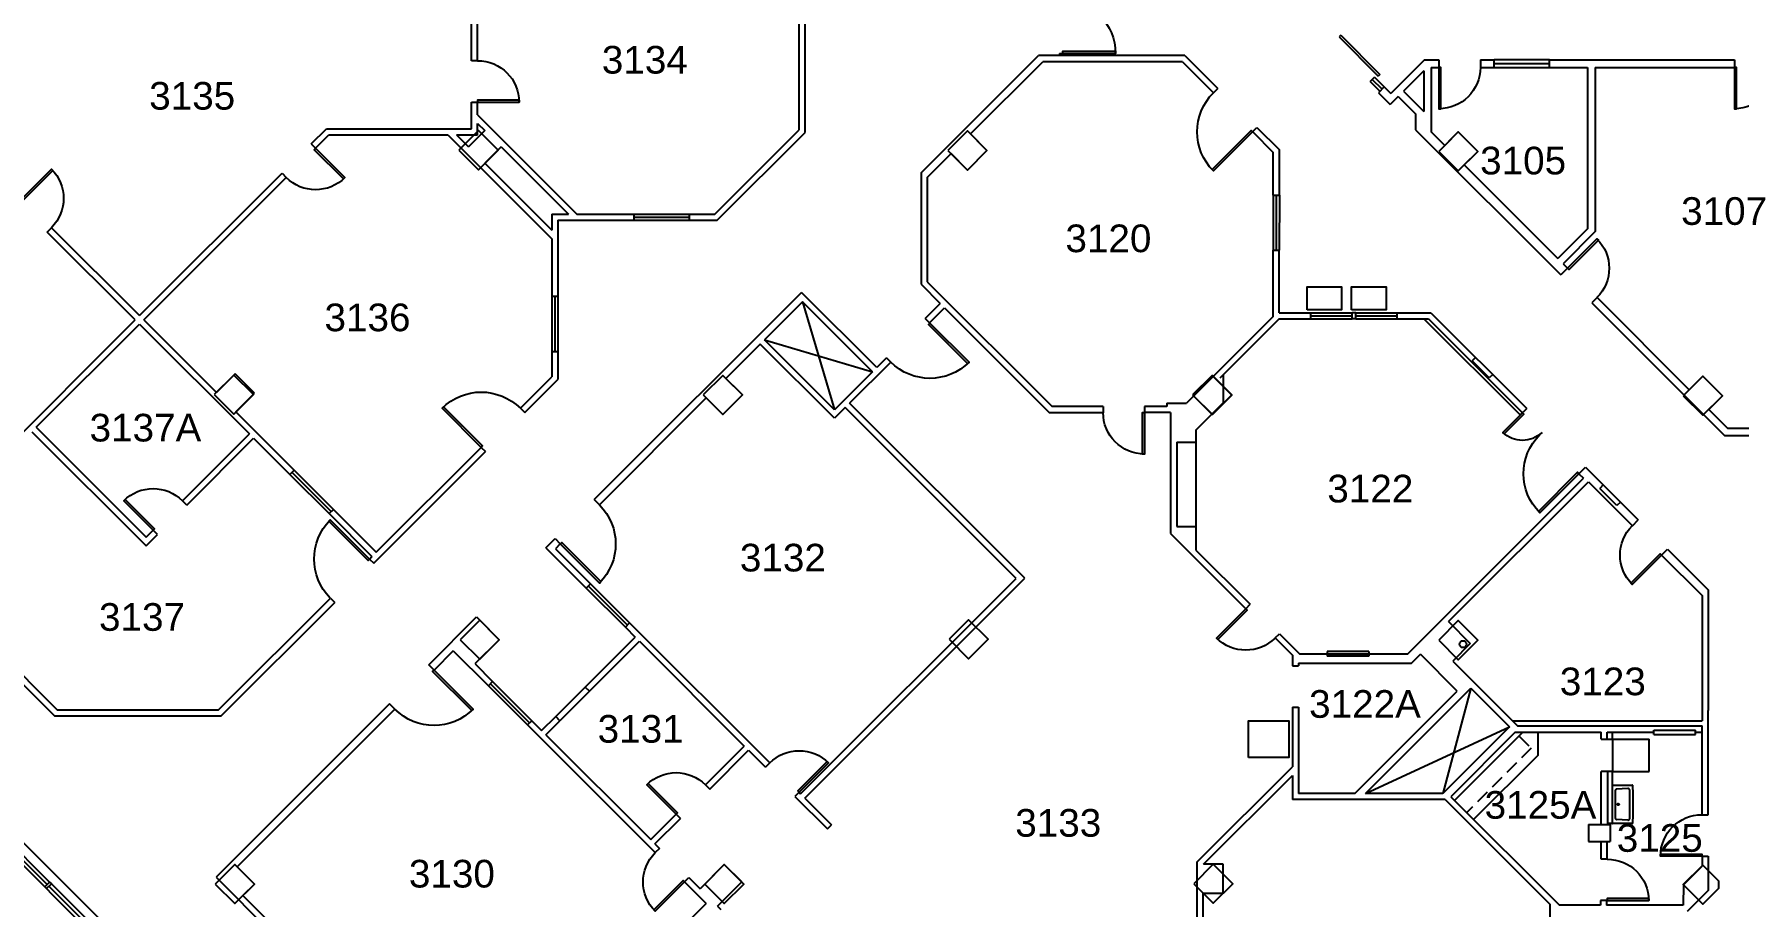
# Model space of a CAD drawing. Header units: inches. Extents: x -1169 to 5569, y -44 to 4300.
# Drawn here: x 878 to 2356, y 799 to 1557 of the extents above; entities that cross this region are included whole.
import ezdxf

# ---------------------------------------------------------------- set-up
doc = ezdxf.new("R2010")
doc.units = ezdxf.units.IN
doc.header["$LTSCALE"] = 96
doc.header["$MEASUREMENT"] = 0
doc.linetypes.add('HIDDEN2', pattern=[0.1875, 0.125, -0.0625])
doc.layers.get('0').update_dxf_attribs({"linetype": 'CONTINUOUS'})
for name, color, linetype in [('A-ANNO-ROOM', 4, 'CONTINUOUS'), ('A-DOOR', 2, 'CONTINUOUS'), ('A-FLOR-CASE', 3, 'CONTINUOUS'), ('A-FLOR-CASE-UPPR', 3, 'HIDDEN2'), ('A-FLOR-PFIX', 2, 'CONTINUOUS'), ('A-GLAZ', 2, 'CONTINUOUS'), ('A-GLAZ-SILL', 1, 'CONTINUOUS'), ('A-SHAFT', 1, 'CONTINUOUS'), ('A-WALL-FULL', 6, 'CONTINUOUS')]:
    doc.layers.add(name, color=color, linetype=linetype)
doc.styles.add('Arial', font='arial.ttf')

# ---------------------------------------------------------------- blocks, each defined once
blk = doc.blocks.new('*U33')
for p, q in [((0, 0), (0, 0)), ((48, 0), (48, 0))]:
    blk.add_line(p, q)
blk.add_lwpolyline([(0, 0), (0, -48), (1.75, -48), (1.75, 0)], close=True)
blk.add_arc((0, 0), 48, 270, 0)
blk = doc.blocks.new('*U34')
for p, q in [((0, 0), (0, 0)), ((-36, 0), (-36, 0))]:
    blk.add_line(p, q)
blk.add_lwpolyline([(0, 0), (0, 36), (-1.75, 36), (-1.75, 0)], close=True)
blk.add_arc((0, 0), 36, 90, 180)
blk = doc.blocks.new('*U50')
for p, q in [((0, 0), (0, 0)), ((-46, 0), (-46, 0))]:
    blk.add_line(p, q)
blk.add_lwpolyline([(0, 0), (0, -46), (-1.75, -46), (-1.75, 0)], close=True)
blk.add_arc((0, 0), 46, 180, 270)
blk = doc.blocks.new('*U42')
for p, q in [((0, 0), (0, 0)), ((-36, 0), (-36, 0))]:
    blk.add_line(p, q)
blk.add_lwpolyline([(0, 0), (0, 36), (-1.75, 36), (-1.75, 0)], close=True)
blk.add_arc((0, 0), 36, 90, 180)
blk = doc.blocks.new('*U43')
for p, q in [((0, 0), (0, 0)), ((-36, 0), (-36, 0))]:
    blk.add_line(p, q)
blk.add_lwpolyline([(0, 0), (0, -36), (-1.75, -36), (-1.75, 0)], close=True)
blk.add_arc((0, 0), 36, 180, 270)
blk = doc.blocks.new('*U45')
for p, q in [((0, 0), (0, 0)), ((36, 0), (36, 0))]:
    blk.add_line(p, q)
blk.add_lwpolyline([(0, 0), (0, 36), (1.75, 36), (1.75, 0)], close=True)
blk.add_arc((0, 0), 36, 0, 90)
blk = doc.blocks.new('*U75')
for p, q in [((0, 0), (0, 0)), ((-36, 0), (-36, 0))]:
    blk.add_line(p, q)
blk.add_lwpolyline([(0, 0), (0, 36), (-1.75, 36), (-1.75, 0)], close=True)
blk.add_arc((0, 0), 36, 90, 180)
blk = doc.blocks.new('*U76')
for p, q in [((0, 0), (0, 0)), ((-36, 0), (-36, 0))]:
    blk.add_line(p, q)
blk.add_lwpolyline([(0, 0), (0, -36), (-1.75, -36), (-1.75, 0)], close=True)
blk.add_arc((0, 0), 36, 180, 270)
blk = doc.blocks.new('*U77')
for p, q in [((0, 0), (0, 0)), ((-36, 0), (-36, 0))]:
    blk.add_line(p, q)
blk.add_lwpolyline([(0, 0), (0, 36), (-1.75, 36), (-1.75, 0)], close=True)
blk.add_arc((0, 0), 36, 90, 180)
blk = doc.blocks.new('*U79')
for p, q in [((0, 0), (0, 0)), ((48, 0), (48, 0))]:
    blk.add_line(p, q)
blk.add_lwpolyline([(0, 0), (0, -48), (1.75, -48), (1.75, 0)], close=True)
blk.add_arc((0, 0), 48, 270, 0)
blk = doc.blocks.new('*U80')
for p, q in [((0, 0), (0, 0)), ((48, 0), (48, 0))]:
    blk.add_line(p, q)
blk.add_lwpolyline([(0, 0), (0, 48), (1.75, 48), (1.75, 0)], close=True)
blk.add_arc((0, 0), 48, 0, 90)
blk = doc.blocks.new('*U81')
for p, q in [((0, 0), (0, 0)), ((-48, 0), (-48, 0))]:
    blk.add_line(p, q)
blk.add_lwpolyline([(0, 0), (0, -48), (-1.75, -48), (-1.75, 0)], close=True)
blk.add_arc((0, 0), 48, 180, 270)
blk = doc.blocks.new('*U82')
for p, q in [((0, 0), (0, 0)), ((-48, 0), (-48, 0))]:
    blk.add_line(p, q)
blk.add_lwpolyline([(0, 0), (0, 48), (-1.75, 48), (-1.75, 0)], close=True)
blk.add_arc((0, 0), 48, 90, 180)
blk = doc.blocks.new('*U83')
for p, q in [((0, 0), (0, 0)), ((-36, 0), (-36, 0))]:
    blk.add_line(p, q)
blk.add_lwpolyline([(0, 0), (0, 36), (-1.75, 36), (-1.75, 0)], close=True)
blk.add_arc((0, 0), 36, 90, 180)
blk = doc.blocks.new('*U85')
for p, q in [((0, 0), (0, 0)), ((36, 0), (36, 0))]:
    blk.add_line(p, q)
blk.add_lwpolyline([(0, 0), (0, -36), (1.75, -36), (1.75, 0)], close=True)
blk.add_arc((0, 0), 36, 270, 0)
blk = doc.blocks.new('*U86')
for p, q in [((0, 0), (0, 0)), ((-36, 0), (-36, 0))]:
    blk.add_line(p, q)
blk.add_lwpolyline([(0, 0), (0, -36), (-1.75, -36), (-1.75, 0)], close=True)
blk.add_arc((0, 0), 36, 180, 270)
blk = doc.blocks.new('*U87')
for p, q in [((0, 0), (0, 0)), ((36, 0), (36, 0))]:
    blk.add_line(p, q)
blk.add_lwpolyline([(0, 0), (0, -36), (1.75, -36), (1.75, 0)], close=True)
blk.add_arc((0, 0), 36, 270, 0)
blk = doc.blocks.new('*U70')
for p, q in [((0, 0), (0, 0)), ((36, 0), (36, 0))]:
    blk.add_line(p, q)
blk.add_lwpolyline([(0, 0), (0, -36), (1.75, -36), (1.75, 0)], close=True)
blk.add_arc((0, 0), 36, 270, 0)
blk = doc.blocks.new('*U39')
for p, q in [((0, 0), (0, 0)), ((36, 0), (36, 0))]:
    blk.add_line(p, q)
blk.add_lwpolyline([(0, 0), (0, 36), (1.75, 36), (1.75, 0)], close=True)
blk.add_arc((0, 0), 36, 0, 90)
blk = doc.blocks.new('*U98')
for p, q in [((0, 0), (0, 0)), ((-24, 0), (-24, 0))]:
    blk.add_line(p, q)
blk.add_lwpolyline([(0, 0), (0, -24), (-1.75, -24), (-1.75, 0)], close=True)
blk.add_arc((0, 0), 24, 180, 270)
blk = doc.blocks.new('*U102')
for p, q in [((0, 0), (0, 0)), ((48, 0), (48, 0))]:
    blk.add_line(p, q)
blk.add_lwpolyline([(0, 0), (0, -48), (1.75, -48), (1.75, 0)], close=True)
blk.add_arc((0, 0), 48, 270, 0)

msp = doc.modelspace()

# ---------------------------------------------------------------- linework, layer by layer
at = {"layer": 'A-DOOR'}
for p, q in [((2010.7, 1555.5), (2009.3, 1554.1)), ((2009.3, 1554.1), (2043.2, 1520.1)), ((2010.7, 1555.5), (2044.6, 1521.5)), ((2044.6, 1521.5), (2043.2, 1520.1))]:
    msp.add_line(p, q, dxfattribs=at)
at = {"layer": 'A-FLOR-CASE'}
for q in [(2181.9, 950.6), (2126, 874.9)]:
    msp.add_line((2181.9, 930.8), q, dxfattribs=at)
for points in [[(1981.5, 1317.2), (1981.5, 1337.2), (2011.5, 1337.2), (2011.5, 1317.2)], [(2020.2, 1317.2), (2020.2, 1337.2), (2050.2, 1337.2), (2050.2, 1317.2)], [(1930.8, 928.6), (1930.8, 960.6), (1965.8, 960.6), (1965.8, 928.6)]]:
    msp.add_lwpolyline(points, close=True, dxfattribs=at)
at = {"layer": 'A-FLOR-CASE-UPPR'}
for p, q in [((2165.3, 947.4), (2175.9, 936.8)), ((2175.9, 936.8), (2120, 880.9))]:
    msp.add_line(p, q, dxfattribs=at)
at = {"layer": 'A-FLOR-PFIX'}
for p, q in [((2246.3, 871.9), (2246.3, 904.2)), ((2246.8, 904.7), (2263.4, 904.7)), ((2249, 875.8), (2249, 900.3)), ((2259.8, 901.8), (2250, 901.3)), ((2261.3, 875.9), (2261.3, 900.3)), ((2259.8, 874.4), (2250, 874.8)), ((2263.4, 871.4), (2246.8, 871.4))]:
    msp.add_line(p, q, dxfattribs=at)
for points in [[(2246.8, 904.7, 0.065543), (2246.7, 904.7, 0.087946), (2246.6, 904.7, 0.043207), (2246.5, 904.6, 0.043207), (2246.4, 904.5, 0.087946), (2246.4, 904.4, 0.065543), (2246.3, 904.2)], [(2263.9, 904.3, 0.061553), (2263.9, 904.4, 0.084107), (2263.8, 904.5, 0.039062), (2263.7, 904.6, 0.039062), (2263.6, 904.7, 0.084107), (2263.5, 904.7, 0.061553), (2263.4, 904.7)], [(2263.9, 871.9, 0.007949), (2264.2, 876, 0.014949), (2264.3, 878.2, 0.000949), (2264.3, 881.4, 0.000183), (2264.3, 897.9, 0.014949), (2264.2, 900.1, 0.007949), (2263.9, 904.3)], [(2250, 901.3, 0.063221), (2249.7, 901.2, 0.085725), (2249.5, 901.2, 0.040781), (2249.3, 901, 0.040781), (2249.2, 900.8, 0.085725), (2249.1, 900.6, 0.063221), (2249, 900.3)], [(2261.3, 900.3, 0.050866), (2261.3, 900.6, 0.073218), (2261.2, 900.9, 0.028563), (2261, 901.2, 0.050866), (2260.9, 901.4, 0.050866), (2260.7, 901.5, 0.028563), (2260.4, 901.7, 0.073218), (2260.1, 901.7, 0.050866), (2259.8, 901.8)], [(2249, 875.8, 0.063221), (2249.1, 875.6, 0.085725), (2249.2, 875.4, 0.040781), (2249.3, 875.2, 0.040781), (2249.5, 875, 0.085725), (2249.7, 874.9, 0.063221), (2250, 874.8)], [(2259.8, 874.4, 0.050866), (2260.1, 874.4, 0.073218), (2260.4, 874.5, 0.028563), (2260.7, 874.7, 0.050866), (2260.9, 874.8, 0.050866), (2261, 875, 0.028563), (2261.2, 875.3, 0.073218), (2261.3, 875.5, 0.050866), (2261.3, 875.9)], [(2246.3, 871.9, 0.065543), (2246.4, 871.8, 0.087946), (2246.4, 871.7, 0.043207), (2246.5, 871.6, 0.043207), (2246.6, 871.5, 0.087946), (2246.7, 871.4, 0.065543), (2246.8, 871.4)], [(2263.4, 871.4, 0.061553), (2263.5, 871.4, 0.084107), (2263.6, 871.5, 0.039062), (2263.7, 871.6, 0.039062), (2263.8, 871.6, 0.084107), (2263.9, 871.7, 0.061553), (2263.9, 871.9)]]:
    msp.add_lwpolyline(points, format="xyb", dxfattribs=at)
msp.add_lwpolyline([(2251.6, 888.8, -0.043661), (2251.7, 888.7, -0.043661), (2251.8, 888.6, -0.043661), (2251.9, 888.6, -0.043661), (2252, 888.4, -0.043661), (2252, 888.3, -0.043661), (2252.1, 888.2, -0.043661), (2252.1, 888.1, -0.043661), (2252.1, 887.9, -0.043661), (2252, 887.8, -0.043661), (2252, 887.7, -0.043661), (2251.9, 887.6, -0.043661), (2251.8, 887.5, -0.043661), (2251.7, 887.4, -0.043661), (2251.6, 887.4, -0.043661), (2251.5, 887.3, -0.043661), (2251.3, 887.3, -0.043661), (2251.2, 887.3, -0.043661), (2251.1, 887.4, -0.043661), (2251, 887.4, -0.043661), (2250.9, 887.5, -0.043661), (2250.8, 887.6, -0.043661), (2250.7, 887.7, -0.043661), (2250.6, 887.8, -0.043661), (2250.6, 887.9, -0.043661), (2250.6, 888.1, -0.043661), (2250.6, 888.2, -0.043661), (2250.6, 888.3, -0.043661), (2250.7, 888.4, -0.043661), (2250.8, 888.6, -0.043661), (2250.9, 888.6, -0.043661), (2251, 888.7, -0.043661), (2251.1, 888.8, -0.043661), (2251.2, 888.8, -0.043661), (2251.3, 888.8, -0.043661), (2251.5, 888.8, -0.043661)], format="xyb", close=True, dxfattribs=at)
at = {"layer": 'A-GLAZ'}
for p, q in [((1557.2, 146.2), (176.3, 1527)), ((2191.8, 1534.2), (2143.8, 1534.2)), ((2143.8, 1531.1), (2191.8, 1531.1)), ((2143.8, 1527.7), (2191.8, 1527.7)), ((2044.7, 1507), (2036.2, 1515.5)), ((2046.6, 1508.8), (2038.1, 1517.3)), ((2039.9, 1519.2), (2048.4, 1510.7)), ((1952.2, 1416.9), (1952.2, 1368.9)), ((1954.8, 1416.9), (1954.8, 1368.9)), ((1957.5, 1416.9), (1957.4, 1368.9)), ((1398.1, 1400.4), (1446.1, 1400.4)), ((1398.1, 1397.8), (1446.1, 1397.8)), ((1398.1, 1395.2), (1446.1, 1395.2)), ((1326.6, 1328.9), (1326.6, 1280.9)), ((1329.3, 1328.9), (1329.3, 1280.9)), ((1331.9, 1328.9), (1331.9, 1280.9)), ((1984.7, 1314.7), (2020.7, 1314.7)), ((1984.7, 1312), (2020.7, 1312)), ((1984.7, 1309.4), (2020.7, 1309.4)), ((2023.7, 1314.7), (2059.7, 1314.7)), ((2023.7, 1312), (2059.7, 1312)), ((2023.7, 1309.4), (2059.7, 1309.4)), ((1099.6, 1174.3), (1133.5, 1140.4)), ((1101.4, 1176.2), (1135.4, 1142.2)), ((1103.3, 1178), (1137.2, 1144.1)), ((1360.2, 1079.5), (1394.1, 1045.5)), ((1356.5, 1075.8), (1390.4, 1041.8)), ((1358.3, 1077.6), (1392.3, 1043.7)), ((1271.6, 990.9), (1305.6, 957)), ((1273.5, 992.8), (1307.4, 958.8)), ((1275.3, 994.6), (1309.3, 960.7)), ((848.7, 858.9), (889.1, 818.5)), ((850.8, 861.1), (891.2, 820.6)), ((890.5, 817.1), (931, 776.7)), ((892.7, 819.2), (933.1, 778.8))]:
    msp.add_line(p, q, dxfattribs=at)
at = {"layer": 'A-GLAZ-SILL'}
msp.add_line((1567.8, 155.4), (185.8, 1537.4), dxfattribs=at)
at = {"layer": 'A-SHAFT'}
for p, q in [((1544, 1324.1), (1571.8, 1230.5)), ((1511.1, 1291.2), (1604.7, 1263.4)), ((2123.6, 989), (2099.3, 897.5)), ((2032.1, 897.5), (2157.2, 955.4))]:
    msp.add_line(p, q, dxfattribs=at)
at = {"layer": 'A-WALL-FULL'}
for p, q in [((1541.1, 1473.5), (1541.1, 1623.5)), ((1546.3, 1471.3), (1546.3, 1625.6)), ((1257, 1533.5), (1257, 1600.1)), ((1262.3, 1533.5), (1262.3, 1598)), ((1646.8, 1436.1), (1748.6, 1537.9)), ((1875.6, 1537.9), (1748.6, 1537.9)), ((1766.8, 1539.8), (1772.1, 1539.8)), ((1766.8, 1539.8), (1766.8, 1537.9)), ((1772.1, 1539.8), (1772.1, 1537.9)), ((1875.6, 1537.9), (1904.1, 1509.3)), ((1262.3, 1533.5), (1257, 1533.5)), ((1689.7, 1469.9), (1752.5, 1532.6)), ((1873.4, 1532.6), (1752.5, 1532.6)), ((1873.4, 1532.6), (1900.4, 1505.6)), ((2083.3, 1534.2), (2054.1, 1505)), ((2082.8, 1524.6), (2065.2, 1507)), ((2082.8, 1524.6), (2082.8, 1489.4)), ((2083.3, 1534.2), (2095.8, 1534.2)), ((2089.3, 1527.7), (2089.3, 1471.6)), ((2089.3, 1527.7), (2095.8, 1527.7)), ((2095.8, 1534.2), (2095.8, 1527.7)), ((2131.8, 1534.2), (2143.8, 1534.2)), ((2131.8, 1534.2), (2131.8, 1527.7)), ((2131.8, 1527.7), (2143.8, 1527.7)), ((2143.8, 1527.7), (2143.8, 1534.2)), ((2191.8, 1534.2), (2352.3, 1534.2)), ((2191.8, 1527.7), (2191.8, 1534.2)), ((2191.8, 1527.7), (2224.8, 1527.7)), ((2224.8, 1527.7), (2224.8, 1387.7)), ((2231.3, 1527.7), (2352.3, 1527.7)), ((2231.3, 1527.7), (2231.3, 1385.1)), ((2352.3, 1534.2), (2352.3, 1527.7)), ((1900.4, 1505.6), (1904.1, 1509.3)), ((2039.9, 1519.2), (2036.2, 1515.5)), ((2048.4, 1510.7), (2043.5, 1505.7)), ((2048.4, 1510.7), (2054.1, 1505)), ((1257, 1497.5), (1262.3, 1497.5)), ((1257, 1474.4), (1257, 1497.5)), ((1262.3, 1486.6), (1262.3, 1497.5)), ((2043.5, 1505.7), (2053.7, 1495.5)), ((2060.6, 1502.4), (2053.7, 1495.5)), ((2060.6, 1502.4), (2075.6, 1487.4)), ((2065.2, 1507), (2082.8, 1489.4)), ((1262.3, 1486.6), (1348.4, 1400.4)), ((1262.3, 1479.1), (1268.6, 1472.8)), ((1262.3, 1469.1), (1262.3, 1479.1)), ((2075.6, 1487.4), (2075.6, 1473.6)), ((1118.1, 1461.2), (1131.3, 1474.4)), ((1121.8, 1457.5), (1133.4, 1469.1)), ((1131.3, 1474.4), (1257, 1474.4)), ((1133.4, 1469.1), (1236.6, 1469.1)), ((1236.6, 1469.1), (1326.6, 1379)), ((1244, 1469.1), (1254.4, 1458.7)), ((1244, 1469.1), (1262.3, 1469.1)), ((1268.6, 1472.8), (1254.4, 1458.7)), ((1467.9, 1400.4), (1541.1, 1473.5)), ((1470.1, 1395.2), (1546.3, 1471.3)), ((1689.7, 1469.9), (1704, 1455.6)), ((1934.3, 1471.7), (1938.1, 1475.4)), ((1934.4, 1471.6), (1952.2, 1453.8)), ((1938.1, 1475.4), (1957.5, 1456)), ((2075.6, 1473.6), (2201.7, 1347.5)), ((2100.9, 1460), (2089.3, 1471.6)), ((2112.6, 1471.8), (2100.9, 1460)), ((2129.6, 1454.8), (2112.6, 1471.8)), ((1118.1, 1461.2), (1121.8, 1457.5)), ((1282.8, 1458.6), (1268.6, 1444.5)), ((1282.8, 1458.6), (1341, 1400.4)), ((1652.1, 1432.2), (1672.8, 1452.9)), ((1687.1, 1438.6), (1672.8, 1452.9)), ((1704, 1455.6), (1687.1, 1438.6)), ((1952.2, 1416.9), (1952.2, 1453.8)), ((1957.5, 1416.9), (1957.5, 1456)), ((2117.8, 1443), (2129.6, 1454.8)), ((969.1, 1312.2), (1092.7, 1435.8)), ((1092.7, 1435.8), (1096.4, 1432.1)), ((1268.6, 1444.5), (1326.6, 1386.5)), ((1646.8, 1436.1), (1646.8, 1339.5)), ((2117.8, 1443), (2199, 1361.9)), ((972.8, 1308.5), (1096.4, 1432.1)), ((1652.1, 1432.2), (1652.1, 1341.7)), ((1952.2, 1416.9), (1957.5, 1416.9)), ((1326.6, 1400.4), (1341, 1400.4)), ((1326.6, 1400.4), (1326.6, 1386.5)), ((1331.9, 1395.2), (1331.9, 1328.9)), ((1331.9, 1395.2), (1398.1, 1395.2)), ((1348.4, 1400.4), (1398.1, 1400.4)), ((1398.1, 1395.2), (1398.1, 1400.4)), ((1446.1, 1400.4), (1467.9, 1400.4)), ((1446.1, 1395.2), (1446.1, 1400.4)), ((1446.1, 1395.2), (1470.1, 1395.2)), ((889.1, 1384.7), (892.9, 1388.5)), ((965.4, 1308.5), (889.1, 1384.7)), ((969.1, 1312.2), (892.9, 1388.5)), ((1326.6, 1379), (1326.6, 1328.9)), ((2224.8, 1387.7), (2199, 1361.9)), ((2231.3, 1385.1), (2203.6, 1357.3)), ((1952.2, 1311.6), (1952.2, 1368.9)), ((1952.2, 1368.9), (1957.4, 1368.9)), ((1957.4, 1314.7), (1957.4, 1368.9)), ((2207.5, 1353.4), (2201.7, 1347.5)), ((2203.6, 1357.3), (2207.5, 1353.4)), ((1363.4, 1152.7), (1543.1, 1332.4)), ((1608.4, 1267.1), (1543.1, 1332.4)), ((1646.8, 1339.5), (1663.5, 1322.8)), ((1652.1, 1341.7), (1760.5, 1233.3)), ((1331.9, 1328.9), (1326.6, 1328.9)), ((1544, 1324.1), (1511.1, 1291.2)), ((1604.7, 1263.4), (1544, 1324.1)), ((1650.5, 1309.7), (1663.5, 1322.8)), ((1654.2, 1306), (1667.2, 1319.1)), ((1667.2, 1319.1), (1758.3, 1228)), ((2233, 1327.9), (2228.4, 1323.3)), ((2228.4, 1323.3), (2343.6, 1208.1)), ((2233, 1327.9), (2313, 1247.9)), ((830.2, 1173.3), (965.4, 1308.5)), ((879.6, 1215.3), (969.1, 1304.8)), ((969.1, 1304.8), (1064.4, 1209.5)), ((972.8, 1308.5), (1035.8, 1245.5)), ((1650.5, 1309.7), (1654.2, 1306)), ((1952.2, 1311.6), (1876.9, 1236.4)), ((1957.4, 1309.4), (1906, 1258)), ((1957.4, 1314.7), (1984.7, 1314.7)), ((1957.4, 1309.4), (1984.7, 1309.4)), ((1984.7, 1309.4), (1984.7, 1314.7)), ((2020.7, 1309.4), (2020.7, 1314.7)), ((2023.7, 1314.7), (2020.7, 1314.7)), ((2023.7, 1309.4), (2020.7, 1309.4)), ((2023.7, 1309.4), (2023.7, 1314.7)), ((2059.7, 1309.4), (2059.7, 1314.7)), ((2059.7, 1314.7), (2089, 1314.7)), ((2059.7, 1309.4), (2086.8, 1309.4)), ((2082.9, 1309.4), (2166.4, 1226)), ((2086.8, 1309.4), (2168.3, 1227.9)), ((2089, 1314.7), (2172, 1231.6)), ((1507.4, 1287.5), (1477.6, 1257.7)), ((1571.8, 1223.1), (1507.4, 1287.5)), ((1571.8, 1230.5), (1511.1, 1291.2)), ((1326.6, 1280.9), (1326.6, 1259.1)), ((1331.9, 1280.9), (1326.6, 1280.9)), ((1331.9, 1280.9), (1331.9, 1256.9)), ((1620.6, 1271.9), (1584.9, 1236.2)), ((1616.9, 1275.6), (1608.4, 1267.1)), ((1616.9, 1275.6), (1620.6, 1271.9)), ((2127.7, 1275.9), (2124.7, 1272.9)), ((2139.5, 1258.1), (2124.7, 1272.9)), ((1052, 1261.7), (1035.8, 1245.5)), ((1068.9, 1244.8), (1052, 1261.7)), ((1299.4, 1231.8), (1326.6, 1259.1)), ((1303.1, 1228.1), (1331.9, 1256.9)), ((1491.9, 1243.5), (1477.6, 1257.7)), ((1604.7, 1263.4), (1571.8, 1230.5)), ((1909.2, 1236.7), (1909.2, 1261.2)), ((2142.5, 1261.1), (2139.5, 1258.1)), ((2324.8, 1259.6), (2313, 1247.9)), ((2341.7, 1242.7), (2324.8, 1259.6)), ((1052.7, 1228.6), (1068.9, 1244.8)), ((1474.9, 1226.5), (1491.9, 1243.5)), ((2330, 1230.9), (2341.7, 1242.7)), ((1052.7, 1228.6), (1103.3, 1178)), ((1299.4, 1231.8), (1303.1, 1228.1)), ((1460.6, 1240.8), (1367.9, 1148.1)), ((1460.6, 1240.8), (1474.9, 1226.5)), ((1581.1, 1232.4), (1571.8, 1223.1)), ((1729.4, 1084.2), (1581.1, 1232.4)), ((1736.8, 1084.3), (1584.9, 1236.2)), ((1804.7, 1228), (1758.3, 1228)), ((1804.7, 1233.3), (1760.5, 1233.3)), ((1804.7, 1233.3), (1804.7, 1230.7)), ((1804.7, 1230.7), (1804.7, 1228)), ((1859.8, 1233.3), (1840.7, 1233.3)), ((1840.7, 1233.3), (1840.7, 1228.1)), ((1863.2, 1228.1), (1840.7, 1228.1)), ((1859.8, 1236.4), (1859.8, 1233.3)), ((1859.8, 1236.4), (1876.9, 1236.4)), ((1863.2, 1228.1), (1863.2, 1123.1)), ((1885.5, 1213), (1909.2, 1236.7)), ((2166.4, 1226), (2172, 1231.6)), ((2330, 1230.9), (2346.1, 1214.7)), ((879.6, 1215.3), (974.9, 1120)), ((1885.5, 1108.3), (1885.5, 1213)), ((2346.1, 1214.7), (2475.3, 1214.7)), ((875.8, 1211.5), (974.9, 1112.5)), ((1006.4, 1151.5), (1064.4, 1209.5)), ((1010.1, 1147.8), (1068.1, 1205.8)), ((1068.1, 1205.8), (1099.6, 1174.3)), ((1174.4, 1106.9), (1265.4, 1197.9)), ((1265.4, 1197.9), (1269.1, 1194.2)), ((1868.5, 1202.5), (1868.5, 1129.3)), ((1868.5, 1202.5), (1885.5, 1202.5)), ((2343.6, 1208.1), (2425.3, 1208.1)), ((673, 1187.4), (895.4, 964.9)), ((1172.3, 1097.3), (1269.1, 1194.2)), ((1099.6, 1174.3), (1103.3, 1178)), ((2068.8, 1018.7), (2221.2, 1171.1)), ((2104.2, 1046.7), (2225.5, 1167.9)), ((2217.3, 1175), (2222.9, 1180.7)), ((2217.3, 1175), (2221.2, 1171.1)), ((2222.9, 1180.7), (2268.7, 1135)), ((2225.5, 1167.9), (2263.6, 1129.8)), ((2238.4, 1165.3), (2235.3, 1162.2)), ((2250.2, 1147.4), (2235.3, 1162.2)), ((1010.1, 1147.8), (1006.4, 1151.5)), ((1133.5, 1140.4), (1137.2, 1144.1)), ((1133.5, 1140.4), (1170.7, 1103.2)), ((1137.2, 1144.1), (1174.4, 1106.9)), ((1363.4, 1152.7), (1367.9, 1148.1)), ((2253.2, 1150.4), (2250.2, 1147.4)), ((974.9, 1120), (980.9, 1126.1)), ((984.7, 1122.3), (980.9, 1126.1)), ((1868.5, 1129.3), (1885.5, 1129.3)), ((2263.6, 1129.8), (2268.7, 1135)), ((974.9, 1112.5), (984.7, 1122.3)), ((1321.5, 1110.8), (1329.4, 1118.7)), ((1321.5, 1110.8), (1356.5, 1075.8)), ((1329.4, 1118.7), (1334, 1114.1)), ((1334, 1114.1), (1329.8, 1109.9)), ((1329.8, 1109.9), (1360.2, 1079.5)), ((1863.2, 1123.1), (1928.4, 1057.9)), ((2289, 1104.4), (2294.1, 1109.5)), ((2294.1, 1109.5), (2329.3, 1074.3)), ((1168.5, 1101), (1170.7, 1103.2)), ((1168.5, 1101), (1172.3, 1097.3)), ((1885.5, 1108.3), (1932.1, 1061.7)), ((2289, 1104.4), (2324.1, 1069.3)), ((1356.5, 1075.8), (1360.2, 1079.5)), ((1542.4, 897.3), (1729.4, 1084.2)), ((1546.1, 893.5), (1736.8, 1084.3)), ((1037.7, 970.2), (1134.6, 1067.1)), ((1134.6, 1067.1), (1138.4, 1063.4)), ((2324.1, 1069.3), (2324.1, 960.6)), ((2329.3, 1074.3), (2329.3, 969.4)), ((1039.9, 964.9), (1138.4, 1063.4)), ((1219.9, 1009.2), (1261.4, 1050.7)), ((1261.4, 1050.7), (1281.1, 1031)), ((1928.4, 1057.9), (1932.1, 1061.7)), ((1390.4, 1041.8), (1394.1, 1045.5)), ((1390.4, 1041.8), (1398.9, 1033.3)), ((1394.1, 1045.5), (1515.6, 924)), ((1953.9, 1032.5), (1957.6, 1036.2)), ((1957.6, 1036.2), (1975.1, 1018.7)), ((2104.2, 1046.7), (2123.1, 1027.7)), ((846.6, 1021.2), (897.6, 970.2)), ((1241.2, 1021.3), (1224.5, 1004.6)), ((1241.2, 1021.3), (1271.6, 990.9)), ((1281.1, 1031), (1260, 1009.9)), ((1355.5, 989.9), (1398.9, 1033.3)), ((1359.2, 986.2), (1402.6, 1029.6)), ((1402.6, 1029.6), (1493.5, 938.7)), ((1953.9, 1032.5), (1968.8, 1017.5)), ((1999.1, 1020.7), (1999.1, 1016.7)), ((2035.1, 1020.7), (1999.1, 1020.7)), ((2035.1, 1020.7), (2035.1, 1016.7)), ((2123.1, 1027.7), (2107.8, 1012.4)), ((1224.5, 1004.6), (1219.9, 1009.2)), ((1260.1, 1009.9), (1275.3, 994.6)), ((1968.8, 1017.5), (1968.8, 1008.4)), ((1968.8, 1008.4), (1974.1, 1008.4)), ((1974.1, 1010.7), (2072.1, 1010.7)), ((1974.1, 1010.7), (1974.1, 1008.4)), ((1975.1, 1018.7), (2068.8, 1018.7)), ((2035.1, 1016.7), (1999.1, 1016.7)), ((2072.1, 1010.7), (2079.8, 1018.4)), ((2111.8, 986.4), (2079.8, 1018.4)), ((2107.8, 1012.4), (2164, 956.1)), ((1271.6, 990.9), (1275.3, 994.6)), ((1359.2, 986.2), (1355.5, 989.9)), ((2022.9, 897.5), (2111.8, 986.4)), ((2032.1, 897.5), (2123.6, 989)), ((2123.6, 989), (2157.2, 955.4)), ((895.4, 964.9), (1039.9, 964.9)), ((897.6, 970.2), (1037.7, 970.2)), ((1186, 975.3), (1035.5, 824.8)), ((1190.6, 970.7), (1053.6, 833.7)), ((1190.6, 970.7), (1186, 975.3)), ((1317.8, 952.2), (1330, 964.4)), ((1330, 964.4), (1333.7, 960.7)), ((1968.8, 972.4), (1968.8, 920.6)), ((1968.8, 972.4), (1974.1, 972.4)), ((1974.1, 972.4), (1974.1, 897.4)), ((2329.3, 879.1), (2329.3, 969.4)), ((1305.6, 957), (1309.3, 960.7)), ((1305.6, 957), (1416.3, 846.2)), ((1309.3, 960.7), (1317.8, 952.2)), ((1321.5, 948.5), (1333.7, 960.7)), ((1321.5, 948.5), (1412.4, 857.6)), ((2157.2, 955.4), (2099.3, 897.5)), ((2162.1, 950.6), (2106.2, 894.7)), ((2168.5, 950.6), (2109.4, 891.5)), ((2159.6, 960.6), (2324.1, 960.6)), ((2162.1, 950.6), (2236.6, 950.6)), ((2164, 956.1), (2324.1, 956.1)), ((2236.6, 944.6), (2236.6, 950.6)), ((2241.8, 944.6), (2241.9, 950.6)), ((2241.9, 950.6), (2282.3, 950.6)), ((2246.3, 944.6), (2246.3, 950.6)), ((2282.3, 952.6), (2318.3, 952.6)), ((2282.3, 948.6), (2282.3, 952.6)), ((2282.3, 948.6), (2318.3, 948.6)), ((2318.3, 948.6), (2318.3, 952.6)), ((2318.3, 950.6), (2324.1, 950.6)), ((2324.1, 879.1), (2324.1, 956.1)), ((1459.9, 905.1), (1493.5, 938.7)), ((1463.6, 901.4), (1497.2, 935)), ((1497.2, 935), (1511.9, 920.3)), ((2236.6, 944.6), (2278.3, 944.6)), ((2246.3, 944.6), (2246.3, 916.6)), ((2278.3, 916.6), (2278.3, 944.6)), ((1515.6, 924), (1511.9, 920.3)), ((1886.3, 838.1), (1968.8, 920.6)), ((2241.9, 916.6), (2236.6, 916.6)), ((2236.6, 870.7), (2236.6, 916.6)), ((2246.3, 916.6), (2241.9, 916.6)), ((2242.3, 870.7), (2242.3, 916.6)), ((2246.3, 916.6), (2278.3, 916.6)), ((2246.3, 871.4), (2246.3, 916.6)), ((1459.9, 905.1), (1463.6, 901.4)), ((1891.8, 836.2), (1968.8, 913.2)), ((1968.8, 913.2), (1968.8, 892.2)), ((1541.1, 898.6), (1537.4, 894.9)), ((1537.4, 894.9), (1565.6, 866.7)), ((1541.1, 898.6), (1542.4, 897.3)), ((1546.1, 893.5), (1569.3, 870.4)), ((2101.3, 892.2), (1968.8, 892.2)), ((2022.9, 897.5), (1974.1, 897.4)), ((2099.3, 897.5), (2032.1, 897.5)), ((2101.3, 892.2), (2192.1, 801.4)), ((2106.2, 894.7), (2200.3, 800.6)), ((1412.4, 857.6), (1434.4, 879.6)), ((1416.1, 853.9), (1438.1, 875.9)), ((1434.4, 879.6), (1438.1, 875.9)), ((2324.1, 879.1), (2329.3, 879.1)), ((1565.6, 866.7), (1569.3, 870.4)), ((2225.7, 870.7), (2225.7, 855.7)), ((2225.7, 870.7), (2244.3, 870.7)), ((2246.3, 871.4), (2242.3, 871.4)), ((2244.3, 870.7), (2244.3, 855.7)), ((1416.1, 853.9), (1420.1, 849.9)), ((1420.1, 849.9), (1416.3, 846.2)), ((2225.7, 855.7), (2244.3, 855.7)), ((2236.6, 840.5), (2236.6, 855.7)), ((2241.8, 840.5), (2241.8, 855.7)), ((2324.1, 843.1), (2329.3, 843.1)), ((2329.3, 843.1), (2329.3, 813.3)), ((1053.7, 833.8), (1068.7, 818.9)), ((1476.2, 835.9), (1455.2, 814.8)), ((1491.3, 820.7), (1476.2, 835.9)), ((1886.3, 764.3), (1886.3, 838.1)), ((1908.7, 836.2), (1891.8, 836.2)), ((1908.7, 810.9), (1908.7, 836.2)), ((2241.8, 840.5), (2236.6, 840.5)), ((2307.9, 818.3), (2324.1, 834.4)), ((1035.5, 824.8), (1082.5, 777.8)), ((1068.7, 818.9), (1058.8, 809)), ((1441.8, 820.7), (1445.5, 824.5)), ((1441.8, 820.7), (1460.4, 802.1)), ((1445.5, 824.5), (1455.2, 814.8)), ((1470.3, 799.7), (1491.3, 820.7)), ((2307.9, 818.3), (2307.8, 800.6)), ((2329.3, 813.3), (2311.1, 795.1)), ((1058.8, 809), (1254, 613.8)), ((1308.6, 650.4), (1460.4, 802.1)), ((1470.3, 799.7), (1473.1, 796.8)), ((1891.5, 764.3), (1891.5, 810.9)), ((1891.5, 810.9), (1908.7, 810.9)), ((2192.1, 801.4), (2192.1, 761.4)), ((2236, 800.6), (2200.3, 800.6)), ((2241.3, 804.5), (2236, 804.5)), ((2236, 804.5), (2236, 800.6)), ((2241.3, 804.5), (2241.3, 800.6)), ((2307.8, 800.6), (2241.3, 800.6))]:
    msp.add_line(p, q, dxfattribs=at)
for points in [[(1246.1, 1455.8), (1263, 1438.9), (1280, 1455.8), (1263, 1472.8)], [(1670.1, 1455.6), (1687.1, 1438.6), (1704, 1455.6), (1687.1, 1472.6)], [(2095.7, 1454.8), (2112.6, 1437.8), (2129.6, 1454.8), (2112.6, 1471.8)], [(1033.9, 1243.7), (1050.9, 1226.7), (1067.9, 1243.7), (1050.9, 1260.7)], [(1458, 1243.5), (1474.9, 1226.5), (1491.9, 1243.5), (1474.9, 1260.4)], [(1882.2, 1243.5), (1899.2, 1226.5), (1916.2, 1243.5), (1899.2, 1260.4)], [(1882.4, 1243.2), (1899.4, 1226.3), (1916.4, 1243.2), (1899.4, 1260.2)], [(2307.8, 1242.7), (2324.8, 1225.7), (2341.7, 1242.7), (2324.8, 1259.6)], [(1247.1, 1031), (1264.1, 1014), (1281.1, 1031), (1264.1, 1048)], [(1671.1, 1031.3), (1688.1, 1014.3), (1705.1, 1031.3), (1688.1, 1048.2)], [(2095.7, 1030.5), (2112.6, 1013.6), (2129.6, 1030.5), (2112.6, 1047.5)], [(1333.7, 960.7), (1330, 964.4), (1355.5, 989.9), (1359.2, 986.2)], [(1034.7, 818.9), (1051.7, 801.9), (1068.7, 818.9), (1051.7, 835.8)], [(1459.3, 818.9), (1476.2, 801.9), (1493.2, 818.9), (1476.2, 835.9)], [(1883.3, 819.1), (1900.2, 802.2), (1917.2, 819.1), (1900.2, 836.1)], [(891.2, 820.6), (892.7, 819.2), (888.4, 815), (887, 816.4)]]:
    msp.add_lwpolyline(points, close=True, dxfattribs=at)
for points in [[(2324.1, 843.1), (2324.1, 834.4)], [(2338.4, 821.7), (2338.4, 815.1), (2324.8, 801.4), (2307.8, 818.4), (2324.8, 835.4), (2338.4, 821.7)]]:
    msp.add_lwpolyline(points, dxfattribs=at)
msp.add_circle((2116.7, 1027.1), 3, dxfattribs=at)

# ---------------------------------------------------------------- block references
at = {"layer": 'A-DOOR'}
for name, p, xscale, rotation in [('*U50', (1769.5, 1539.8), -1, 90), ('*U86', (1262.3, 1497.5), -1, 90), ('*U39', (2095.8, 1527.7), -1, 180), ('*U39', (2352.3, 1527.7), -1, 180), ('*U33', (1934.3, 1471.7), -1, 315.0000000000046), ('*U85', (1121.8, 1457.5), -1, 45.0000000000092), ('*U87', (867.3, 1414), -1, 134.9999999999999), ('*U34', (2207.5, 1353.4), -1, 315.0000000000069), ('*U102', (1654.5, 1305.8), -1, 45.0000000000092), ('*U82', (1265.4, 1197.9), -1, 45.0000000000092), ('*U98', (2168.3, 1227.9), -1, 315.0000000000069), ('*U33', (2217.3, 1175), -1, 315.0000000000069), ('*U83', (980.9, 1126.1), -0.9999999999999998, 45.00000000000878), ('*U81', (1334, 1114.1), -1, 45.0000000000092), ('*U80', (1168.5, 1101), -1, 45.0000000000092), ('*U42', (2289, 1104.4), -0.9999999999999998, 134.9999999999999), ('*U45', (1928.4, 1057.9), -0.9999999999999998, 134.9999999999999), ('*U79', (1224.5, 1004.6), -1, 45.0000000000092), ('*U76', (1541.1, 898.6), -1, 134.9999999999994), ('*U77', (1434.4, 879.6), -1, 45.0000000000092), ('*U42', (2324, 843.1), -1, 90), ('*U75', (1441.8, 820.7), -1, 134.9999999999994), ('*U43', (2241.8, 804.5), -1, 90)]:
    msp.add_blockref(name, p, dxfattribs=dict(at, xscale=xscale, rotation=rotation))
at = {"layer": 'A-DOOR', "xscale": -1}
msp.add_blockref('*U70', (1840.7, 1228.1), dxfattribs=at)

# ---------------------------------------------------------------- texts
at = {"layer": 'A-ANNO-ROOM', "style": 'Arial'}
for s, p in [('3134', (1370, 1522.3)), ('3135', (977.5, 1491)), ('3105', (2131.6, 1434.8)), ('3107', (2305.9, 1391)), ('3120', (1772, 1367.3)), ('3136', (1129.5, 1298.7)), ('3137A', (925.8, 1203)), ('3122', (1999.1, 1150.1)), ('3132', (1489.7, 1090.2)), ('3137', (934, 1038.7)), ('3123', (2200.7, 982.8)), ('3122A', (1983.3, 963.2)), ('3131', (1366.4, 941.6)), ('3125A', (2135.5, 875.6)), ('3133', (1728.5, 860)), ('3125', (2250.1, 846.9)), ('3130', (1202.7, 815.9))]:
    msp.add_text(s, height=24, dxfattribs=at).set_placement(p)

doc.saveas('drawing.dxf')
